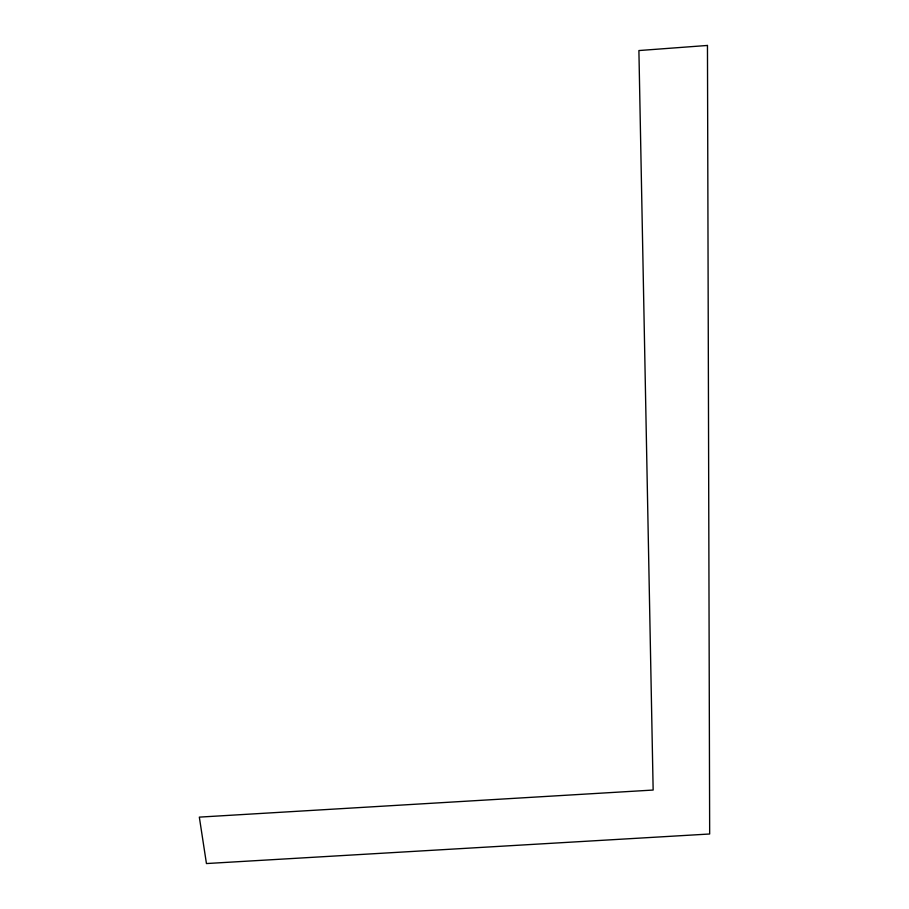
<?xml version="1.0" encoding="UTF-8"?>
<svg xmlns="http://www.w3.org/2000/svg" width="909" height="909" viewBox="0 0 909 909"><rect width="100%" height="100%" fill="white"/><g stroke="black" fill="none" stroke-linecap="round" stroke-linejoin="round"><path stroke-width="1.36" d="M707.463 45.45L638.902 50.552L653.151 790.046L199.332 817.123L206.445 863.55L709.668 833.996L707.463 45.45"/></g></svg>
